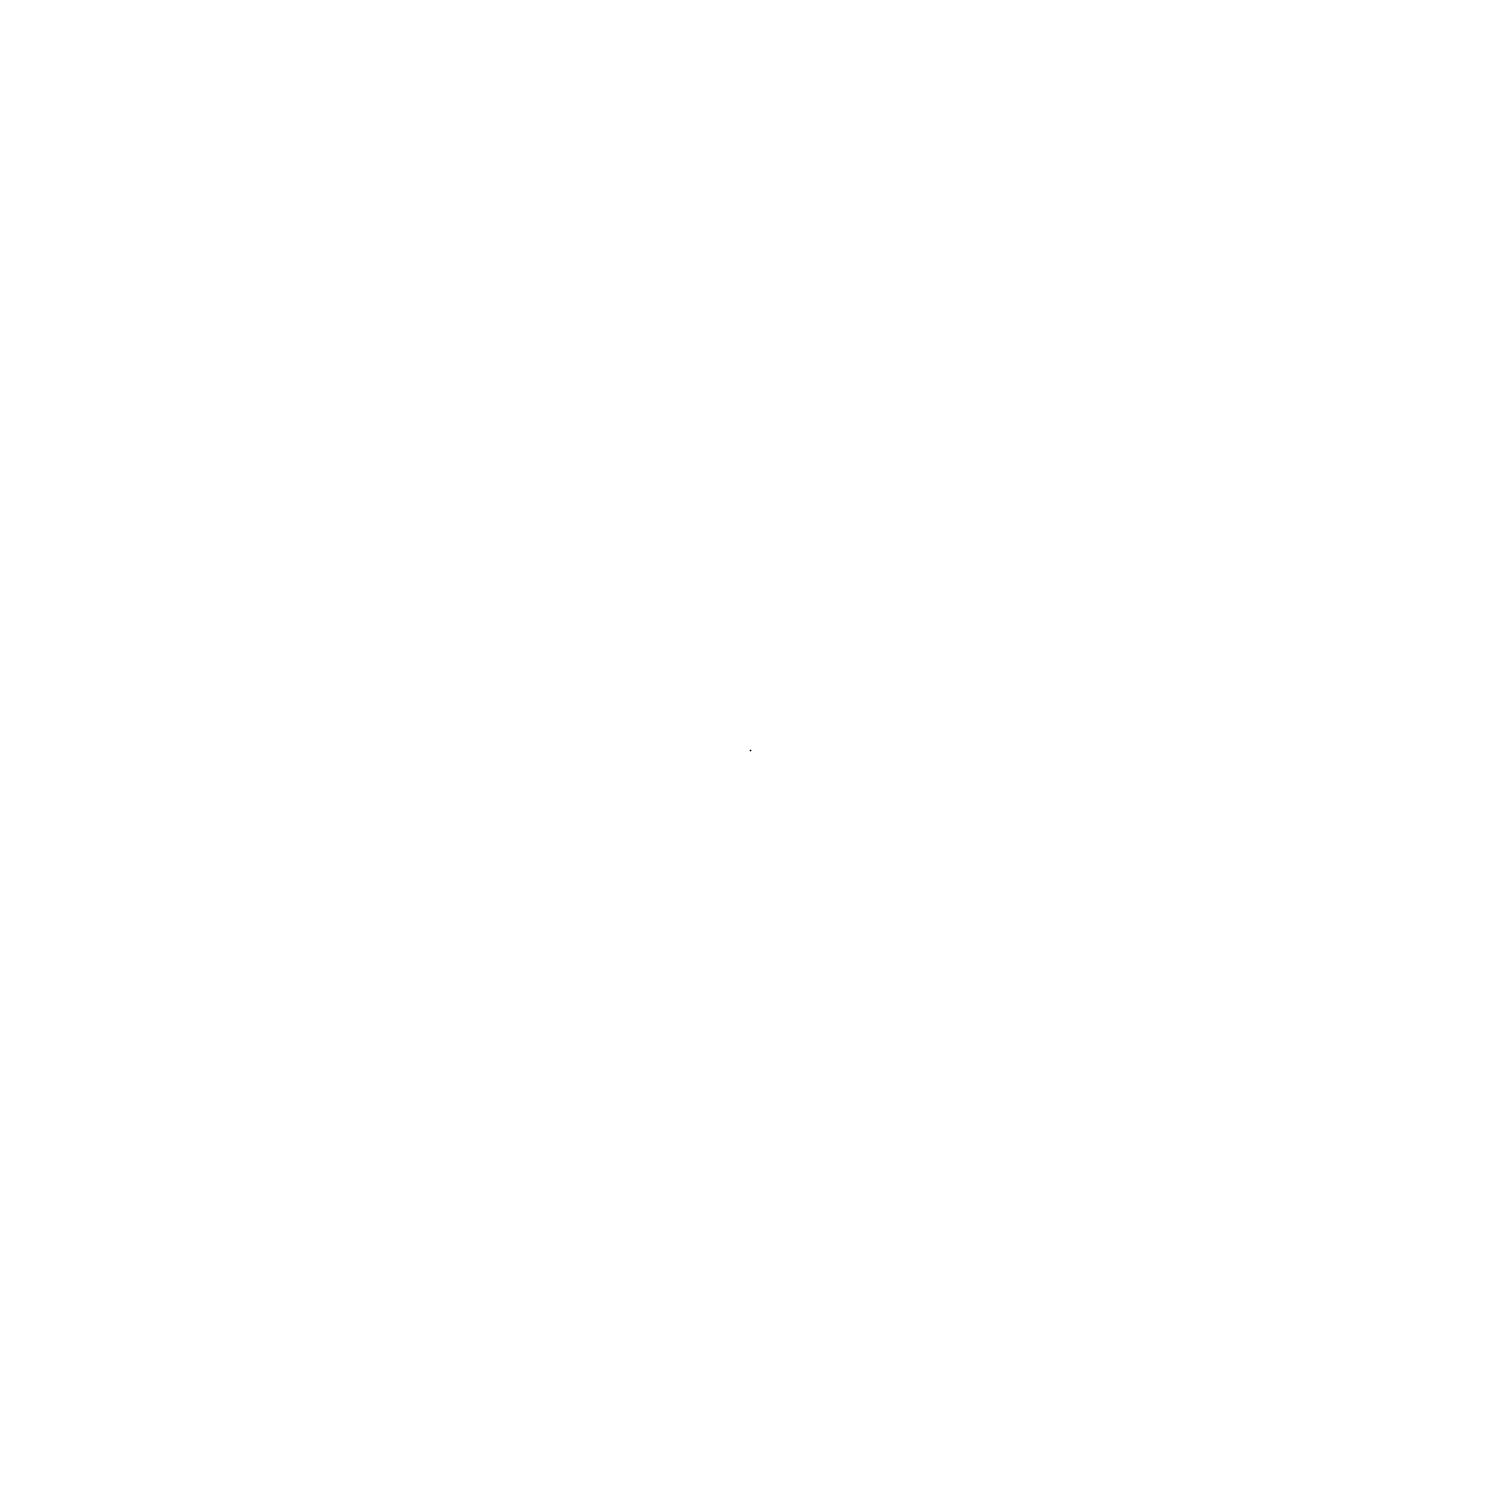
# Model space of a CAD drawing. Extents: x 1.2345 to 1.2345, y 6.789 to 6.789.
import ezdxf

# ---------------------------------------------------------------- set-up
doc = ezdxf.new("R2010")
doc.units = 0
doc.layers.get('0').update_dxf_attribs({"linetype": 'CONTINUOUS'})

msp = doc.modelspace()

# ---------------------------------------------------------------- linework, layer by layer
at = {"color": 0}
msp.add_point((1.2345, 6.789), dxfattribs=at)

doc.saveas('drawing.dxf')
